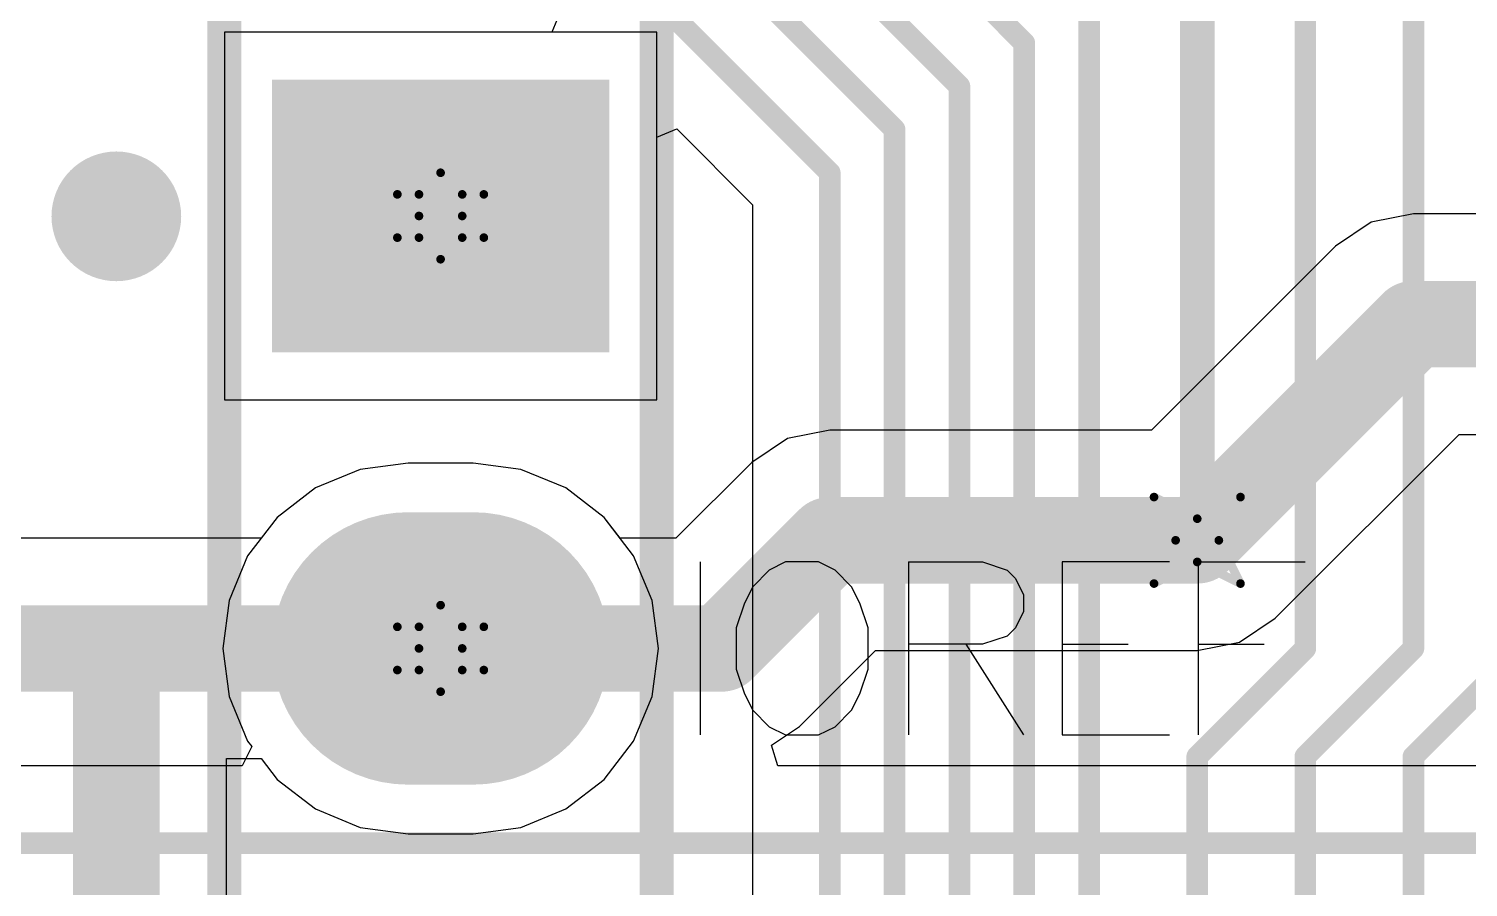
# Model space of a CAD drawing. Header units: millimetres. Extents: x 2.26 to 6.57, y 1.2 to 4.64.
# Drawn here: x 2.813 to 3.1459, y 2.6479 to 2.8464 of the extents above; entities that cross this region are included whole.
import ezdxf

# ---------------------------------------------------------------- set-up
doc = ezdxf.new("R2010")
doc.units = ezdxf.units.MM
doc.header["$MEASUREMENT"] = 0
for name, color, linetype in [('BottomLayer', 5, 'Continuous'), ('BottomSolder', 6, 'Continuous'), ('DrillDrawing', 1, 'Continuous'), ('MultiLayer', 9, 'Continuous'), ('PadHoleLayer', 156, 'Continuous'), ('TopLayer', 1, 'Continuous'), ('TopOverlay', 2, 'Continuous'), ('TopSolder', 216, 'Continuous'), ('ViaHoleLayer', 16, 'Continuous')]:
    doc.layers.add(name, color=color, linetype=linetype)

# ---------------------------------------------------------------- blocks, each defined once
blk = doc.blocks.new('1_8P_FEMALE_55')
at = {"layer": 'BottomLayer', "const_width": 0.055}
blk.add_lwpolyline([(0.1, 0.0075), (0.1, -0.0075)], dxfattribs=at)
at = {"layer": 'BottomLayer', "const_width": 0.0275}
for points in [[(0.08625, 0.0075, 1), (0.11375, 0.0075, 1)], [(0.08625, -0.0075, 1), (0.11375, -0.0075, 1)]]:
    blk.add_lwpolyline(points, format="xyb", close=True, dxfattribs=at)
at = {"layer": 'BottomLayer'}
blk.add_solid([(-0.0275, -0.035), (0.0275, -0.035), (-0.0275, 0.035), (0.0275, 0.035)], dxfattribs=at)
at = {"layer": 'BottomSolder', "const_width": 0.063}
blk.add_lwpolyline([(0.1, 0.0075), (0.1, -0.0075)], dxfattribs=at)
at = {"layer": 'BottomSolder', "const_width": 0.0315}
for points in [[(0.08425, 0.0075, 1), (0.11575, 0.0075, 1)], [(0.08425, -0.0075, 1), (0.11575, -0.0075, 1)]]:
    blk.add_lwpolyline(points, format="xyb", close=True, dxfattribs=at)
at = {"layer": 'BottomSolder'}
blk.add_solid([(-0.0315, -0.039), (0.0315, -0.039), (-0.0315, 0.039), (0.0315, 0.039)], dxfattribs=at)
at = {"layer": 'MultiLayer', "const_width": 0.055}
blk.add_lwpolyline([(0.1, 0.0075), (0.1, -0.0075)], dxfattribs=at)
at = {"layer": 'MultiLayer', "const_width": 0.0275}
for points in [[(0.08625, 0.0075, 1), (0.11375, 0.0075, 1)], [(0.08625, -0.0075, 1), (0.11375, -0.0075, 1)]]:
    blk.add_lwpolyline(points, format="xyb", close=True, dxfattribs=at)
at = {"layer": 'MultiLayer'}
blk.add_solid([(-0.0275, -0.035), (0.0275, -0.035), (-0.0275, 0.035), (0.0275, 0.035)], dxfattribs=at)
at = {"layer": 'PadHoleLayer', "const_width": 0.02}
for points in [[(-0.01, 0, 1), (0.01, 0, 1)], [(0.09, 0, 1), (0.11, 0, 1)]]:
    blk.add_lwpolyline(points, format="xyb", close=True, dxfattribs=at)
at = {"layer": 'TopLayer', "const_width": 0.055}
blk.add_lwpolyline([(0.1, 0.0075), (0.1, -0.0075)], dxfattribs=at)
at = {"layer": 'TopLayer', "const_width": 0.0275}
for points in [[(0.08625, 0.0075, 1), (0.11375, 0.0075, 1)], [(0.08625, -0.0075, 1), (0.11375, -0.0075, 1)]]:
    blk.add_lwpolyline(points, format="xyb", close=True, dxfattribs=at)
at = {"layer": 'TopLayer'}
blk.add_solid([(-0.0275, -0.035), (0.0275, -0.035), (-0.0275, 0.035), (0.0275, 0.035)], dxfattribs=at)
at = {"layer": 'TopOverlay', "const_width": 0.00787}
for points in [[(0.75, 0.05), (-0.05, 0.05)], [(0.75, -0.05), (-0.05, -0.05)]]:
    blk.add_lwpolyline(points, dxfattribs=at)
at = {"layer": 'TopOverlay'}
for points, const_width in [([(0.00758, -0.075, 1), (-0.00742, -0.075, 1)], 0.015), ([(-0.01117, -0.075, 1), (-0.00367, -0.075, 1)], 0.0075), ([(0.00383, -0.075, 1), (0.01133, -0.075, 1)], 0.0075)]:
    blk.add_lwpolyline(points, format="xyb", close=True, dxfattribs=dict(at, const_width=const_width))
at = {"layer": 'TopSolder', "const_width": 0.063}
blk.add_lwpolyline([(0.1, 0.0075), (0.1, -0.0075)], dxfattribs=at)
at = {"layer": 'TopSolder', "const_width": 0.0315}
for points in [[(0.08425, 0.0075, 1), (0.11575, 0.0075, 1)], [(0.08425, -0.0075, 1), (0.11575, -0.0075, 1)]]:
    blk.add_lwpolyline(points, format="xyb", close=True, dxfattribs=at)
at = {"layer": 'TopSolder'}
blk.add_solid([(-0.0315, -0.039), (0.0315, -0.039), (-0.0315, 0.039), (0.0315, 0.039)], dxfattribs=at)

msp = doc.modelspace()

# ---------------------------------------------------------------- linework, layer by layer
at = {"layer": 'BottomLayer'}
for p, q in [((2.95827, 2.84565), (2.85827, 2.84565)), ((2.85827, 2.84565), (2.85827, 2.76065)), ((2.95827, 2.76065), (2.95827, 2.84565)), ((3.13327, 2.80364), (3.12351, 2.8017)), ((3.29134, 2.80364), (3.13327, 2.80364)), ((3.12351, 2.8017), (3.11524, 2.79617)), ((3.11524, 2.79617), (3.07271, 2.75364)), ((2.85827, 2.76065), (2.95827, 2.76065)), ((2.99827, 2.75364), (2.98851, 2.7517)), ((3.07271, 2.75364), (2.99827, 2.75364)), ((2.98851, 2.7517), (2.98024, 2.74617)), ((3.10129, 2.71013), (3.14383, 2.75266)), ((3.14383, 2.75266), (3.42294, 2.75266)), ((2.88967, 2.74456), (2.87933, 2.74027)), ((2.90077, 2.74602), (2.88967, 2.74456)), ((2.91577, 2.74602), (2.90077, 2.74602)), ((2.92686, 2.74456), (2.91577, 2.74602)), ((2.9372, 2.74027), (2.92686, 2.74456)), ((2.98024, 2.74617), (2.96271, 2.72864)), ((2.87933, 2.74027), (2.87046, 2.73346)), ((2.94608, 2.73346), (2.9372, 2.74027)), ((2.87046, 2.73346), (2.86364, 2.72458)), ((2.94978, 2.72864), (2.94608, 2.73346)), ((2.96271, 2.72864), (2.94978, 2.72864)), ((2.86364, 2.72458), (2.85936, 2.71424)), ((2.85936, 2.71424), (2.8579, 2.70315)), ((3.09302, 2.7046), (3.10129, 2.71013)), ((3.08327, 2.70266), (3.09302, 2.7046)), ((2.8579, 2.70315), (2.85936, 2.69205)), ((2.99129, 2.68513), (3.00883, 2.70266)), ((3.00883, 2.70266), (3.08327, 2.70266)), ((2.85936, 2.69205), (2.86364, 2.68172)), ((2.98478, 2.68078), (2.99129, 2.68513)), ((2.8646, 2.68048), (2.86238, 2.67599)), ((2.86364, 2.68172), (2.8646, 2.68048)), ((2.98624, 2.67599), (2.98478, 2.68078)), ((2.86238, 2.67599), (2.75415, 2.67599)), ((3.50611, 2.67599), (2.98624, 2.67599))]:
    msp.add_line(p, q, dxfattribs=at)
for points, const_width in [([(3.08327, 2.72815), (3.13327, 2.77815)], 0.02), ([(3.13327, 2.77815), (3.43327, 2.77815)], 0.02), ([(2.97327, 2.70315), (2.99827, 2.72815)], 0.02), ([(2.99827, 2.72815), (3.08327, 2.72815)], 0.02), ([(2.90827, 2.70315), (2.97327, 2.70315)], 0.02), ([(2.6892, 2.65815), (3.61327, 2.65815)], 0.005)]:
    msp.add_lwpolyline(points, dxfattribs=dict(at, const_width=const_width))
for points, const_width in [([(3.12827, 2.77815, 1), (3.13827, 2.77815, 1)], 0.01), ([(3.12827, 2.77815, 1), (3.13827, 2.77815, 1)], 0.01), ([(2.99327, 2.72815, 1), (3.00327, 2.72815, 1)], 0.01), ([(2.99327, 2.72815, 1), (3.00327, 2.72815, 1)], 0.01), ([(3.07827, 2.72815, 1), (3.08827, 2.72815, 1)], 0.01), ([(3.07827, 2.72815, 1), (3.08827, 2.72815, 1)], 0.01), ([(3.07927, 2.72815, 1), (3.08727, 2.72815, 1)], 0.008), ([(2.90327, 2.70315, 1), (2.91327, 2.70315, 1)], 0.01), ([(2.96827, 2.70315, 1), (2.97827, 2.70315, 1)], 0.01), ([(2.96827, 2.70315, 1), (2.97827, 2.70315, 1)], 0.01)]:
    msp.add_lwpolyline(points, format="xyb", close=True, dxfattribs=dict(at, const_width=const_width))
at = {"layer": 'DrillDrawing', "const_width": 0.002}
for points in [[(2.90327, 2.80815), (2.90827, 2.81315)], [(2.90827, 2.81315), (2.91327, 2.80815)], [(2.89827, 2.80815), (2.90327, 2.80315)], [(2.89827, 2.80815), (2.90327, 2.80815)], [(2.91327, 2.80815), (2.91827, 2.80815)], [(2.91327, 2.80315), (2.91827, 2.80815)], [(2.89827, 2.79815), (2.90327, 2.80315)], [(2.91327, 2.80315), (2.91827, 2.79815)], [(2.89827, 2.79815), (2.90327, 2.79815)], [(2.90327, 2.79815), (2.90827, 2.79315)], [(2.90827, 2.79315), (2.91327, 2.79815)], [(2.91327, 2.79815), (2.91827, 2.79815)], [(3.07327, 2.73815), (3.08327, 2.73315)], [(3.07327, 2.73815), (3.07827, 2.72815)], [(3.08327, 2.73315), (3.09327, 2.73815)], [(3.08827, 2.72815), (3.09327, 2.73815)], [(3.07327, 2.71815), (3.07827, 2.72815)], [(3.08827, 2.72815), (3.09327, 2.71815)], [(3.07327, 2.71815), (3.08327, 2.72315)], [(3.08327, 2.72315), (3.09327, 2.71815)], [(2.90327, 2.70815), (2.90827, 2.71315)], [(2.90827, 2.71315), (2.91327, 2.70815)], [(2.89827, 2.70815), (2.90327, 2.70315)], [(2.89827, 2.70815), (2.90327, 2.70815)], [(2.91327, 2.70815), (2.91827, 2.70815)], [(2.91327, 2.70315), (2.91827, 2.70815)], [(2.89827, 2.69815), (2.90327, 2.70315)], [(2.91327, 2.70315), (2.91827, 2.69815)], [(2.89827, 2.69815), (2.90327, 2.69815)], [(2.90327, 2.69815), (2.90827, 2.69315)], [(2.90827, 2.69315), (2.91327, 2.69815)], [(2.91327, 2.69815), (2.91827, 2.69815)]]:
    msp.add_lwpolyline(points, dxfattribs=at)
at = {"layer": 'DrillDrawing', "const_width": 0.001}
for points in [[(2.90777, 2.81315, 1), (2.90877, 2.81315, 1)], [(2.90777, 2.81315, 1), (2.90877, 2.81315, 1)], [(2.89777, 2.80815, 1), (2.89877, 2.80815, 1)], [(2.89777, 2.80815, 1), (2.89877, 2.80815, 1)], [(2.90277, 2.80815, 1), (2.90377, 2.80815, 1)], [(2.90277, 2.80815, 1), (2.90377, 2.80815, 1)], [(2.91277, 2.80815, 1), (2.91377, 2.80815, 1)], [(2.91277, 2.80815, 1), (2.91377, 2.80815, 1)], [(2.91777, 2.80815, 1), (2.91877, 2.80815, 1)], [(2.91777, 2.80815, 1), (2.91877, 2.80815, 1)], [(2.90277, 2.80315, 1), (2.90377, 2.80315, 1)], [(2.90277, 2.80315, 1), (2.90377, 2.80315, 1)], [(2.91277, 2.80315, 1), (2.91377, 2.80315, 1)], [(2.91277, 2.80315, 1), (2.91377, 2.80315, 1)], [(2.89777, 2.79815, 1), (2.89877, 2.79815, 1)], [(2.89777, 2.79815, 1), (2.89877, 2.79815, 1)], [(2.90277, 2.79815, 1), (2.90377, 2.79815, 1)], [(2.90277, 2.79815, 1), (2.90377, 2.79815, 1)], [(2.91277, 2.79815, 1), (2.91377, 2.79815, 1)], [(2.91277, 2.79815, 1), (2.91377, 2.79815, 1)], [(2.91777, 2.79815, 1), (2.91877, 2.79815, 1)], [(2.91777, 2.79815, 1), (2.91877, 2.79815, 1)], [(2.90777, 2.79315, 1), (2.90877, 2.79315, 1)], [(2.90777, 2.79315, 1), (2.90877, 2.79315, 1)], [(3.07277, 2.73815, 1), (3.07377, 2.73815, 1)], [(3.07277, 2.73815, 1), (3.07377, 2.73815, 1)], [(3.09277, 2.73815, 1), (3.09377, 2.73815, 1)], [(3.09277, 2.73815, 1), (3.09377, 2.73815, 1)], [(3.08277, 2.73315, 1), (3.08377, 2.73315, 1)], [(3.08277, 2.73315, 1), (3.08377, 2.73315, 1)], [(3.07777, 2.72815, 1), (3.07877, 2.72815, 1)], [(3.07777, 2.72815, 1), (3.07877, 2.72815, 1)], [(3.08777, 2.72815, 1), (3.08877, 2.72815, 1)], [(3.08777, 2.72815, 1), (3.08877, 2.72815, 1)], [(3.08277, 2.72315, 1), (3.08377, 2.72315, 1)], [(3.08277, 2.72315, 1), (3.08377, 2.72315, 1)], [(3.07277, 2.71815, 1), (3.07377, 2.71815, 1)], [(3.07277, 2.71815, 1), (3.07377, 2.71815, 1)], [(3.09277, 2.71815, 1), (3.09377, 2.71815, 1)], [(3.09277, 2.71815, 1), (3.09377, 2.71815, 1)], [(2.90777, 2.71315, 1), (2.90877, 2.71315, 1)], [(2.90777, 2.71315, 1), (2.90877, 2.71315, 1)], [(2.89777, 2.70815, 1), (2.89877, 2.70815, 1)], [(2.89777, 2.70815, 1), (2.89877, 2.70815, 1)], [(2.90277, 2.70815, 1), (2.90377, 2.70815, 1)], [(2.90277, 2.70815, 1), (2.90377, 2.70815, 1)], [(2.91277, 2.70815, 1), (2.91377, 2.70815, 1)], [(2.91277, 2.70815, 1), (2.91377, 2.70815, 1)], [(2.91777, 2.70815, 1), (2.91877, 2.70815, 1)], [(2.91777, 2.70815, 1), (2.91877, 2.70815, 1)], [(2.90277, 2.70315, 1), (2.90377, 2.70315, 1)], [(2.90277, 2.70315, 1), (2.90377, 2.70315, 1)], [(2.91277, 2.70315, 1), (2.91377, 2.70315, 1)], [(2.91277, 2.70315, 1), (2.91377, 2.70315, 1)], [(2.89777, 2.69815, 1), (2.89877, 2.69815, 1)], [(2.89777, 2.69815, 1), (2.89877, 2.69815, 1)], [(2.90277, 2.69815, 1), (2.90377, 2.69815, 1)], [(2.90277, 2.69815, 1), (2.90377, 2.69815, 1)], [(2.91277, 2.69815, 1), (2.91377, 2.69815, 1)], [(2.91277, 2.69815, 1), (2.91377, 2.69815, 1)], [(2.91777, 2.69815, 1), (2.91877, 2.69815, 1)], [(2.91777, 2.69815, 1), (2.91877, 2.69815, 1)], [(2.90777, 2.69315, 1), (2.90877, 2.69315, 1)], [(2.90777, 2.69315, 1), (2.90877, 2.69315, 1)]]:
    msp.add_lwpolyline(points, format="xyb", close=True, dxfattribs=at)
at = {"layer": 'MultiLayer', "const_width": 0.008}
msp.add_lwpolyline([(3.07927, 2.72815, 1), (3.08727, 2.72815, 1)], format="xyb", close=True, dxfattribs=at)
at = {"layer": 'TopLayer'}
for p, q in [((2.93591, 2.85027), (2.934, 2.84565)), ((2.934, 2.84565), (2.85827, 2.84565)), ((2.85827, 2.84565), (2.85827, 2.76065)), ((2.95827, 2.82138), (2.96289, 2.8233)), ((2.96289, 2.8233), (2.98042, 2.80576)), ((2.95827, 2.76065), (2.95827, 2.82138)), ((2.98042, 2.80576), (2.98042, 2.61276)), ((2.85827, 2.76065), (2.95827, 2.76065)), ((2.88967, 2.74456), (2.87933, 2.74027)), ((2.90077, 2.74602), (2.88967, 2.74456)), ((2.91577, 2.74602), (2.90077, 2.74602)), ((2.92686, 2.74456), (2.91577, 2.74602)), ((2.9372, 2.74027), (2.92686, 2.74456)), ((2.87933, 2.74027), (2.87046, 2.73346)), ((2.94608, 2.73346), (2.9372, 2.74027)), ((2.87046, 2.73346), (2.86676, 2.72864)), ((2.95289, 2.72458), (2.94608, 2.73346)), ((2.86676, 2.72864), (2.74978, 2.72864)), ((2.95717, 2.71424), (2.95289, 2.72458)), ((2.95863, 2.70315), (2.95717, 2.71424)), ((2.95717, 2.69205), (2.95863, 2.70315)), ((2.95289, 2.68172), (2.95717, 2.69205)), ((2.94608, 2.67284), (2.95289, 2.68172)), ((2.85876, 2.62661), (2.85876, 2.67766)), ((2.85876, 2.67766), (2.86676, 2.67766)), ((2.86676, 2.67766), (2.87046, 2.67284)), ((2.87046, 2.67284), (2.87933, 2.66603)), ((2.9372, 2.66603), (2.94608, 2.67284)), ((2.87933, 2.66603), (2.88967, 2.66174)), ((2.92686, 2.66174), (2.9372, 2.66603)), ((2.88967, 2.66174), (2.90077, 2.66028)), ((2.90077, 2.66028), (2.91577, 2.66028)), ((2.91577, 2.66028), (2.92686, 2.66174))]:
    msp.add_line(p, q, dxfattribs=at)
for points, const_width in [([(3.08327, 2.72815), (3.08327, 3.38815)], 0.008), ([(3.10827, 2.70315), (3.10827, 3.37815)], 0.005), ([(3.13327, 2.70315), (3.13327, 3.37815)], 0.005), ([(2.76827, 3.06815), (3.01327, 2.82315)], 0.005), ([(2.83827, 3.04815), (3.04327, 2.84315)], 0.005), ([(2.82327, 3.03815), (3.02827, 2.83315)], 0.005), ([(2.85827, 2.95315), (2.99827, 2.81315)], 0.005), ([(3.05827, 2.29179), (3.05827, 2.84936)], 0.005), ([(3.04327, 2.28558), (3.04327, 2.84315)], 0.005), ([(3.02827, 2.27936), (3.02827, 2.83315)], 0.005), ([(3.01327, 2.27315), (3.01327, 2.82315)], 0.005), ([(2.99827, 2.08815), (2.99827, 2.81315)], 0.005), ([(2.70827, 2.70315), (2.83327, 2.70315)], 0.02), ([(2.83327, 2.70315), (2.90827, 2.70315)], 0.02), ([(2.83327, 2.50315), (2.83327, 2.70315)], 0.02), ([(3.08327, 2.67815), (3.10827, 2.70315)], 0.005), ([(3.10827, 2.67815), (3.13327, 2.70315)], 0.005), ([(3.13327, 2.67815), (3.15827, 2.70315)], 0.005), ([(3.08327, 2.45315), (3.08327, 2.67815)], 0.005), ([(3.10827, 2.55315), (3.10827, 2.67815)], 0.005), ([(3.13327, 2.57815), (3.13327, 2.67815)], 0.005)]:
    msp.add_lwpolyline(points, dxfattribs=dict(at, const_width=const_width))
for points, const_width in [([(3.04202, 2.84315, 1), (3.04452, 2.84315, 1)], 0.0025), ([(3.04202, 2.84315, 1), (3.04452, 2.84315, 1)], 0.0025), ([(3.02702, 2.83315, 1), (3.02952, 2.83315, 1)], 0.0025), ([(3.02702, 2.83315, 1), (3.02952, 2.83315, 1)], 0.0025), ([(3.01202, 2.82315, 1), (3.01452, 2.82315, 1)], 0.0025), ([(3.01202, 2.82315, 1), (3.01452, 2.82315, 1)], 0.0025), ([(2.99702, 2.81315, 1), (2.99952, 2.81315, 1)], 0.0025), ([(2.99702, 2.81315, 1), (2.99952, 2.81315, 1)], 0.0025), ([(3.07927, 2.72815, 1), (3.08727, 2.72815, 1)], 0.008), ([(3.08127, 2.72815, 1), (3.08527, 2.72815, 1)], 0.004), ([(2.82827, 2.70315, 1), (2.83827, 2.70315, 1)], 0.01), ([(2.82827, 2.70315, 1), (2.83827, 2.70315, 1)], 0.01), ([(2.82827, 2.70315, 1), (2.83827, 2.70315, 1)], 0.01), ([(2.90327, 2.70315, 1), (2.91327, 2.70315, 1)], 0.01), ([(3.10702, 2.70315, 1), (3.10952, 2.70315, 1)], 0.0025), ([(3.10702, 2.70315, 1), (3.10952, 2.70315, 1)], 0.0025), ([(3.13202, 2.70315, 1), (3.13452, 2.70315, 1)], 0.0025), ([(3.13202, 2.70315, 1), (3.13452, 2.70315, 1)], 0.0025), ([(3.08202, 2.67815, 1), (3.08452, 2.67815, 1)], 0.0025), ([(3.08202, 2.67815, 1), (3.08452, 2.67815, 1)], 0.0025), ([(3.10702, 2.67815, 1), (3.10952, 2.67815, 1)], 0.0025), ([(3.10702, 2.67815, 1), (3.10952, 2.67815, 1)], 0.0025), ([(3.13202, 2.67815, 1), (3.13452, 2.67815, 1)], 0.0025), ([(3.13202, 2.67815, 1), (3.13452, 2.67815, 1)], 0.0025)]:
    msp.add_lwpolyline(points, format="xyb", close=True, dxfattribs=dict(at, const_width=const_width))
at = {"layer": 'TopOverlay'}
for p, q in [((2.96827, 2.72314), (2.96827, 2.68315)), ((2.98426, 2.72124), (2.98046, 2.71743)), ((2.98807, 2.72314), (2.98426, 2.72124)), ((2.99569, 2.72314), (2.98807, 2.72314)), ((2.9995, 2.72124), (2.99569, 2.72314)), ((3.00331, 2.71743), (2.9995, 2.72124)), ((3.01645, 2.72314), (3.01645, 2.68315)), ((3.01645, 2.72314), (3.03359, 2.72314)), ((3.03359, 2.72314), (3.0393, 2.72124)), ((3.0393, 2.72124), (3.0412, 2.71933)), ((3.07682, 2.72314), (3.05206, 2.72314)), ((3.05206, 2.72314), (3.05206, 2.68315)), ((3.08348, 2.72314), (3.08348, 2.68315)), ((3.08348, 2.72314), (3.10824, 2.72314)), ((2.98046, 2.71743), (2.97855, 2.71362)), ((3.00521, 2.71362), (3.00331, 2.71743)), ((3.0412, 2.71933), (3.04311, 2.71552)), ((2.97855, 2.71362), (2.97665, 2.70791)), ((3.00712, 2.70791), (3.00521, 2.71362)), ((3.04311, 2.71552), (3.04311, 2.71171)), ((3.04311, 2.71171), (3.0412, 2.70791)), ((2.97665, 2.70791), (2.97665, 2.69838)), ((3.00712, 2.69838), (3.00712, 2.70791)), ((3.0412, 2.70791), (3.0393, 2.706)), ((3.03359, 2.7041), (3.01645, 2.7041)), ((3.02978, 2.7041), (3.04311, 2.68315)), ((3.0393, 2.706), (3.03359, 2.7041)), ((3.05206, 2.7041), (3.06729, 2.7041)), ((3.08348, 2.7041), (3.09872, 2.7041)), ((2.97665, 2.69838), (2.97855, 2.69267)), ((3.00521, 2.69267), (3.00712, 2.69838)), ((2.97855, 2.69267), (2.98046, 2.68886)), ((3.00331, 2.68886), (3.00521, 2.69267)), ((2.98046, 2.68886), (2.98426, 2.68505)), ((2.9995, 2.68505), (3.00331, 2.68886)), ((2.98426, 2.68505), (2.98807, 2.68315)), ((2.99569, 2.68315), (2.9995, 2.68505)), ((2.98807, 2.68315), (2.99569, 2.68315)), ((3.05206, 2.68315), (3.07682, 2.68315))]:
    msp.add_line(p, q, dxfattribs=at)
at = {"layer": 'ViaHoleLayer', "const_width": 0.004}
msp.add_lwpolyline([(3.08127, 2.72815, 1), (3.08527, 2.72815, 1)], format="xyb", close=True, dxfattribs=at)

# ---------------------------------------------------------------- block references
at = {"rotation": 270}
msp.add_blockref('1_8P_FEMALE_55', (2.90827, 2.80315), dxfattribs=at)

doc.saveas('drawing.dxf')
